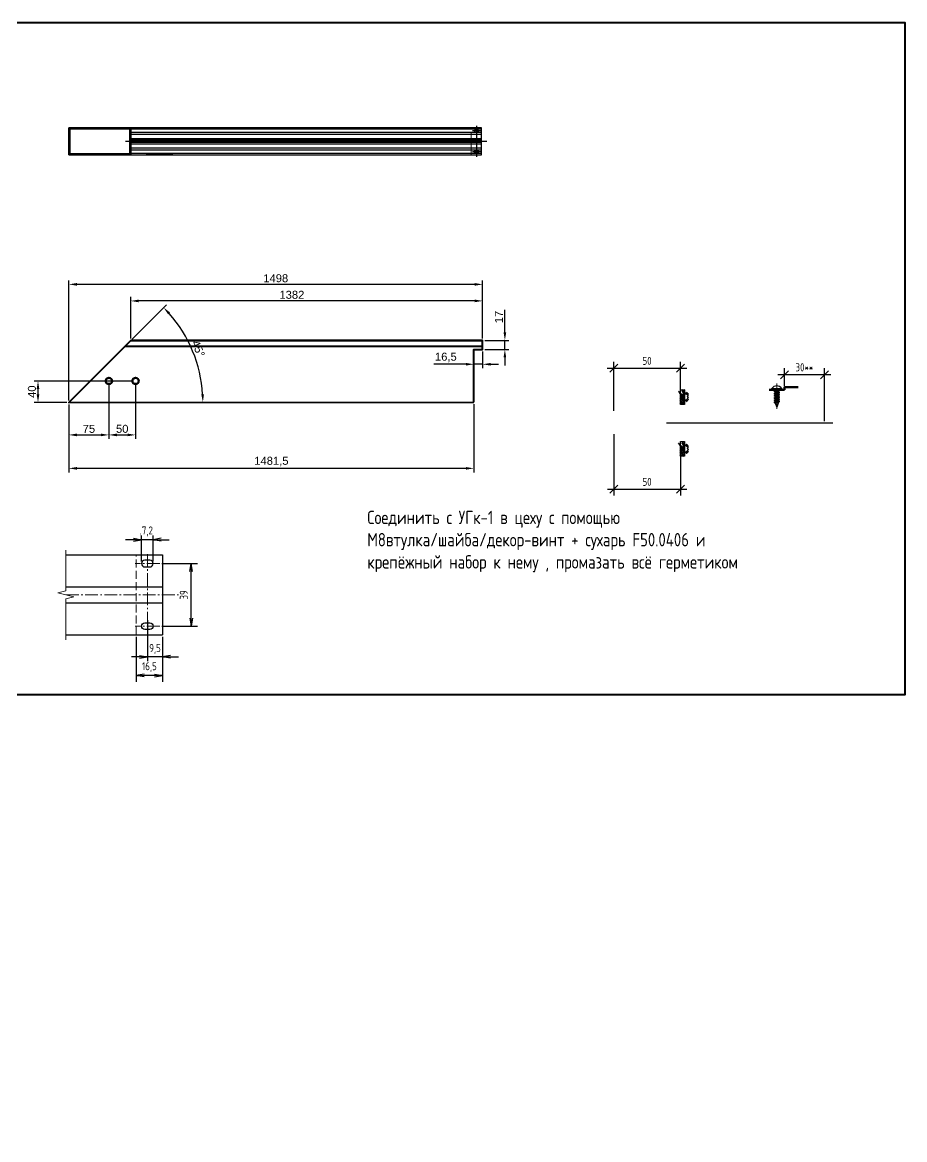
# Model space of a CAD drawing. Header units: millimetres. Extents: x 81 to 148571, y -49 to 131555.
# Drawn here: x 36018 to 37673, y 31355 to 33448 of the extents above; entities that cross this region are included whole.
import ezdxf

# ---------------------------------------------------------------- set-up
doc = ezdxf.new("R2010")
doc.units = ezdxf.units.MM
for name, pattern in [('CENTER', [50.8, 31.75, -6.35, 6.35, -6.35]), ('GOST2.303 4', [7, 5, -2, 0]), ('GOST2.303 6', [12, 8, -1.5, 1, -1.5])]:
    doc.linetypes.add(name, pattern=pattern)
for name, color, linetype, lineweight in [('F50 (Ригель)', 4, 'Continuous', 30), ('Оси', 1, 'GOST2.303 6', 18), ('Размеры', 7, 'Continuous', 25), ('Тонкая', 7, 'Continuous', 0), ('Уплотнитель', 3, 'Continuous', 25)]:
    doc.layers.add(name, color=color, linetype=linetype, lineweight=lineweight)
doc.layers.add('printme', color=5, linetype='Continuous', lineweight=40, plot=False)
doc.layers.add('РАЗМЕРЫ-ВЫНОСКИ', color=4, linetype='Continuous')
doc.styles.add('GOST 2.304', font='CS_Gost2304.shx')
doc.styles.get("Standard").update_dxf_attribs({"font": 'arial.ttf'})
doc.styles.add('ГОСТ 2.304', font='CS_Gost2304.shx')
doc.dimstyles.new('ISO-25', dxfattribs={"dimtxt": 2.5, "dimasz": 2.5, "dimexe": 1.25, "dimexo": 0.625, "dimtad": 1, "dimtxsty": 'Standard', "dimcen": 2.5, "dimadec": 0, "dimazin": 0, "dimtfac": 1, "dimtmove": 0, "dimatfit": 3, "dimfxl": 1, "dimarcsym": 0})
doc.dimstyles.new('СПДС', dxfattribs={"dimscale": 100, "dimtxt": 2.5, "dimasz": 2.5, "dimexe": 2, "dimexo": 0.625, "dimgap": 1, "dimtad": 1, "dimdec": 0, "dimtxsty": 'ГОСТ 2.304', "dimblk": 'OBLIQUE', "dimblk1": 'OBLIQUE', "dimblk2": 'OBLIQUE', "dimcen": 2.5, "dimdle": 2, "dimadec": 0, "dimazin": 2, "dimtfac": 0.75, "dimtdec": 4, "dimtmove": 1, "dimatfit": 3, "dimfxl": 1, "dimtfill": 1, "dimtolj": 1, "dimarcsym": 1})

# ---------------------------------------------------------------- blocks, each defined once
blk = doc.blocks.new('_Oblique')
at = {"color": 0, "linetype": 'ByBlock', "lineweight": -2}
blk.add_line((-0.5, -0.5), (0.5, 0.5), dxfattribs=at)
blk = doc.blocks.new('*D134')
at = {"color": 0, "lineweight": -2, "ltscale": 40, "transparency": 16777216}
for p, q in [((37127.3, 32676.7), (37127.3, 32561.4)), ((37252.3, 32635.9), (37252.3, 32561.4)), ((37115.3, 32573.4), (37264.3, 32573.4))]:
    blk.add_line(p, q, dxfattribs=at)
at = {"layer": 'Defpoints', "color": 0, "ltscale": 40}
for p in [(37127.3, 32680.4), (37252.3, 32639.7), (37252.3, 32573.4)]:
    blk.add_point(p, dxfattribs=at)
at = {"color": 0, "lineweight": -2, "ltscale": 40, "transparency": 16777216, "xscale": 15, "yscale": 15, "zscale": 15, "rotation": 180}
blk.add_blockref('_Oblique', (37127.3, 32573.4), dxfattribs=at)
at = {"color": 0, "lineweight": -2, "ltscale": 40, "transparency": 16777216, "xscale": 15, "yscale": 15, "zscale": 15}
blk.add_blockref('_Oblique', (37252.3, 32573.4), dxfattribs=at)
at = {"color": 0, "ltscale": 40, "transparency": 16777216, "insert": (37189.8, 32587.2), "char_height": 15, "attachment_point": 5, "style": 'ГОСТ 2.304', "bg_fill": 3, "box_fill_scale": 1.1, "bg_fill_color": 256, "bg_fill_true_color": 13158600, "bg_fill_transparency": 0}
blk.add_mtext('\\A1;50', dxfattribs=at)
blk = doc.blocks.new('*U54')
at = {"layer": 'Уплотнитель'}
h = blk.add_hatch(dxfattribs=at)
h.set_pattern_fill('ANSI37', color=256, scale=0.3)
h.set_pattern_definition([(45, (8005.3251, 5308.8052), (-0.67351921, 0.67351921), []), (135, (8005.3251, 5308.8052), (-0.67351921, -0.67351921), [])])
h.paths.add_polyline_path([(3.2, -3.47, 0.224221), (3.05, -3.16), (1.75, -1.83, 0.633692), (1.5, -1.95), (1.5, -2.25, -0.414214), (1.35, -2.4), (0.1, -2.4, -0.788084), (-0.08, -1.64, 0.281861), (0, -1.51), (0, 0), (-1.75, 0, 0.414214), (-2, -0.25), (-2, -1.18), (-1.1, -3.3, -0.761638), (-1.56, -3.66, -0.111738), (-3.65, -1.25, 1.038778), (-4.44, -1.76, 0.038349), (-3.92, -2.53, -0.12084), (-2.49, -5.23, -0.266455), (-2.63, -5.55), (-3.37, -6.05, 0.527864), (-3.37, -6.55), (-2.63, -7.05, -0.527864), (-2.63, -7.55), (-3.37, -8.05, 0.537008), (-3.36, -8.55), (-2.64, -9.02, -0.44915), (-2.57, -9.46), (-3.43, -10.51, 0.633764), (-3.2, -11), (0, -11), (0, -9.49, 0.281861), (-0.08, -9.36, -0.788084), (0.1, -8.6), (1.35, -8.6, -0.414214), (1.5, -8.75), (1.5, -9.05, 0.633692), (1.75, -9.17), (3.05, -7.84, 0.224221), (3.2, -7.53)])
h.paths.add_polyline_path([(0, -4.7, -0.414214), (1, -3.7), (1.7, -3.7, -0.414214), (2.2, -4.2), (2.2, -6.8, -0.414214), (1.7, -7.3), (0.5, -7.3, -0.414214), (0, -6.8)], flags=16)
at = {"layer": 'Defpoints', "color": 252}
blk.add_lwpolyline([(0, -11), (-3, -11), (-3, 0), (0, 0), (0, -11)], dxfattribs=at)
blk = doc.blocks.new('_Open')
at = {"color": 0, "linetype": 'ByBlock', "lineweight": -2}
for p, q in [((-1, 0.17), (0, 0)), ((-1, -0.17), (0, 0)), ((0, 0), (-1, 0))]:
    blk.add_line(p, q, dxfattribs=at)
blk = doc.blocks.new('*D135')
at = {"color": 0, "lineweight": -2, "ltscale": 40, "transparency": 16777216}
for p, q in [((37127.25, 32720.34), (37127.25, 32812.1)), ((37252.25, 32736.11), (37252.25, 32812.1)), ((37115.25, 32800.1), (37264.25, 32800.1))]:
    blk.add_line(p, q, dxfattribs=at)
at = {"layer": 'Defpoints', "color": 0, "ltscale": 40}
for p in [(37252.25, 32800.1), (37252.25, 32732.36), (37127.25, 32716.59)]:
    blk.add_point(p, dxfattribs=at)
at = {"layer": 'Defpoints', "color": 0, "ltscale": 2}
for p in [(94.76, -9.5), (104.26, -20)]:
    blk.add_point(p, dxfattribs=at)
at = {"layer": 'Размеры', "color": 0, "lineweight": -2, "ltscale": 2, "transparency": 16777216}
for p, q in [((94.76, -10.75), (94.76, -37.79)), ((104.26, -21.25), (104.26, -37.79)), ((89.76, -33.79), (84.76, -33.79)), ((109.26, -33.79), (114.26, -33.79))]:
    blk.add_line(p, q, dxfattribs=at)
at = {"color": 0, "lineweight": -2, "ltscale": 40, "transparency": 16777216, "xscale": 15, "yscale": 15, "zscale": 15, "rotation": 180}
blk.add_blockref('_Oblique', (37127.25, 32800.1), dxfattribs=at)
at = {"color": 0, "lineweight": -2, "ltscale": 40, "transparency": 16777216, "xscale": 15, "yscale": 15, "zscale": 15}
blk.add_blockref('_Oblique', (37252.25, 32800.1), dxfattribs=at)
at = {"color": 0, "ltscale": 40, "transparency": 16777216, "insert": (37189.75, 32813.91), "char_height": 15, "attachment_point": 5, "style": 'ГОСТ 2.304', "bg_fill": 3, "box_fill_scale": 1.1, "bg_fill_color": 256, "bg_fill_true_color": 13158600, "bg_fill_transparency": 0}
blk.add_mtext('\\A1;50', dxfattribs=at)
at = {"layer": 'Размеры', "color": 0, "ltscale": 2, "transparency": 16777216, "insert": (99.51, -28.79), "char_height": 5, "attachment_point": 5, "style": 'GOST 2.304', "bg_fill": 3, "box_fill_scale": 1.1, "bg_fill_color": 256, "bg_fill_true_color": 13158600, "bg_fill_transparency": 0}
blk.add_mtext('\\A1;9,5', dxfattribs=at)
at = {"layer": 'Defpoints', "color": 0, "ltscale": 2}
blk.add_point((94.76, -33.79), dxfattribs=at)
at = {"layer": 'Размеры', "color": 0, "lineweight": -2, "ltscale": 2, "transparency": 16777216}
blk.add_line((104.26, -33.79), (94.76, -33.79), dxfattribs=at)
at = {"layer": 'Размеры', "color": 0, "lineweight": -2, "ltscale": 2, "transparency": 16777216, "xscale": 5, "yscale": 5, "zscale": 5}
blk.add_blockref('_Open', (94.76, -33.79), dxfattribs=at)
at = {"layer": 'Размеры', "color": 0, "lineweight": -2, "ltscale": 2, "transparency": 16777216, "xscale": 5, "yscale": 5, "zscale": 5, "rotation": 180}
blk.add_blockref('_Open', (104.26, -33.79), dxfattribs=at)
blk = doc.blocks.new('*U119')
blk.add_lwpolyline([(0, 122.47), (0, -2.53)])
blk = doc.blocks.new('3.9x13 DIN 7981', base_point=(538.74, 545.41))
for p, q in [((538.74, 549.16), (537.81, 549.16)), ((537.81, 541.66), (537.81, 549.16)), ((538.74, 541.66), (538.74, 549.16)), ((538.74, 546.71), (539.05, 546.71)), ((538.74, 544.11), (538.74, 546.71)), ((539.8, 546.71), (540.43, 546.71)), ((541.18, 546.71), (541.8, 546.71)), ((542.55, 546.71), (543.18, 546.71)), ((543.93, 546.71), (544.55, 546.71)), ((545.31, 546.71), (545.93, 546.71)), ((546.68, 546.71), (547.31, 546.71)), ((548.06, 546.71), (551.74, 545.41)), ((548.74, 544.11), (551.74, 545.41)), ((538.74, 541.66), (537.81, 541.66)), ((538.74, 544.11), (539.74, 544.11)), ((540.49, 544.11), (541.12, 544.11)), ((541.87, 544.11), (542.49, 544.11)), ((543.24, 544.11), (543.87, 544.11)), ((544.62, 544.11), (545.24, 544.11)), ((545.99, 544.11), (546.62, 544.11)), ((547.37, 544.11), (547.99, 544.11))]:
    blk.add_line(p, q)
for points in [[(539.43, 547.36), (540.12, 543.46), (539.74, 544.11), (539.05, 546.71), (539.43, 547.36), (539.8, 546.71), (540.49, 544.11), (540.12, 543.46)], [(540.8, 547.36), (541.49, 543.46), (541.12, 544.11), (540.43, 546.71), (540.8, 547.36), (541.18, 546.71), (541.87, 544.11), (541.49, 543.46)], [(542.18, 547.36), (542.87, 543.46), (542.49, 544.11), (541.8, 546.71), (542.18, 547.36), (542.55, 546.71), (543.24, 544.11), (542.87, 543.46)], [(543.55, 547.36), (544.24, 543.46), (543.87, 544.11), (543.18, 546.71), (543.55, 547.36), (543.93, 546.71), (544.62, 544.11), (544.24, 543.46)], [(544.93, 547.36), (545.62, 543.46), (545.24, 544.11), (544.55, 546.71), (544.93, 547.36), (545.31, 546.71), (545.99, 544.11), (545.62, 543.46)], [(546.31, 547.36), (546.99, 543.46), (546.62, 544.11), (545.93, 546.71), (546.31, 547.36), (546.68, 546.71), (547.37, 544.11), (546.99, 543.46)], [(547.68, 547.36), (548.37, 543.46), (547.99, 544.11), (547.31, 546.71), (547.68, 547.36), (548.06, 546.71), (548.74, 544.11), (548.37, 543.46)]]:
    blk.add_lwpolyline(points)
blk.add_arc((540.64, 545.41), 4.7, 127.07378, 232.92615)
blk = doc.blocks.new('*U61')
at = {"color": 1, "linetype": 'CENTER', "lineweight": 18, "ltscale": 0.2}
blk.add_lwpolyline([(0, 4.67), (0, -15.59)], dxfattribs=at)
at = {"rotation": 270}
blk.add_blockref('3.9x13 DIN 7981', (0, 0), dxfattribs=at)
blk = doc.blocks.new('*D136')
at = {"color": 0, "lineweight": -2, "ltscale": 2.5, "transparency": 16777216}
for p, q in [((37447.25, 32766.06), (37447.25, 32799.97)), ((37522.25, 32700.63), (37522.25, 32799.97)), ((37534.25, 32787.97), (37435.25, 32787.97))]:
    blk.add_line(p, q, dxfattribs=at)
at = {"layer": 'Defpoints', "color": 0, "ltscale": 2.5}
for p in [(37447.25, 32787.97), (37447.25, 32762.31), (37522.25, 32696.88)]:
    blk.add_point(p, dxfattribs=at)
at = {"layer": 'Defpoints', "color": 0, "ltscale": 5}
for p in [(91.16, 24.5), (98.36, 24.5)]:
    blk.add_point(p, dxfattribs=at)
at = {"layer": 'Размеры', "color": 0, "lineweight": -2, "ltscale": 5, "transparency": 16777216}
for p, q in [((91.16, 25.75), (91.16, 43.46)), ((98.36, 25.75), (98.36, 43.46)), ((86.16, 39.46), (81.16, 39.46)), ((103.36, 39.46), (108.36, 39.46))]:
    blk.add_line(p, q, dxfattribs=at)
at = {"color": 0, "lineweight": -2, "ltscale": 2.5, "transparency": 16777216, "xscale": 15, "yscale": 15, "zscale": 15, "rotation": 180}
blk.add_blockref('_Oblique', (37447.25, 32787.97), dxfattribs=at)
at = {"color": 0, "lineweight": -2, "ltscale": 2.5, "transparency": 16777216, "xscale": 15, "yscale": 15, "zscale": 15}
blk.add_blockref('_Oblique', (37522.25, 32787.97), dxfattribs=at)
at = {"color": 0, "ltscale": 2.5, "transparency": 16777216, "insert": (37484.75, 32801.78), "char_height": 15, "attachment_point": 5, "style": 'ГОСТ 2.304', "bg_fill": 3, "box_fill_scale": 1.1, "bg_fill_color": 256, "bg_fill_true_color": 13158600, "bg_fill_transparency": 0}
blk.add_mtext('\\A1;30**', dxfattribs=at)
at = {"layer": 'Размеры', "color": 0, "ltscale": 5, "transparency": 16777216, "insert": (94.76, 44.65), "char_height": 5, "attachment_point": 5, "style": 'ГОСТ 2.304', "bg_fill": 3, "box_fill_scale": 1.1, "bg_fill_color": 256, "bg_fill_true_color": 13158600, "bg_fill_transparency": 0}
blk.add_mtext('\\A1;7,2', dxfattribs=at)
at = {"layer": 'Defpoints', "color": 0, "ltscale": 5}
blk.add_point((91.16, 39.46), dxfattribs=at)
at = {"layer": 'Размеры', "color": 0, "lineweight": -2, "ltscale": 5, "transparency": 16777216}
blk.add_line((98.36, 39.46), (91.16, 39.46), dxfattribs=at)
at = {"layer": 'Размеры', "color": 0, "lineweight": -2, "ltscale": 5, "transparency": 16777216, "xscale": 5, "yscale": 5, "zscale": 5}
blk.add_blockref('_Open', (91.16, 39.46), dxfattribs=at)
at = {"layer": 'Размеры', "color": 0, "lineweight": -2, "ltscale": 5, "transparency": 16777216, "xscale": 5, "yscale": 5, "zscale": 5, "rotation": 180}
blk.add_blockref('_Open', (98.36, 39.46), dxfattribs=at)
blk = doc.blocks.new('*D137')
at = {"color": 0, "lineweight": -2, "ltscale": 2.5, "transparency": 16777216}
for p, q in [((36105.74, 32732.4), (36105.75, 32604.96)), ((36865.03, 32732.43), (36865.04, 32604.99)), ((36850.04, 32612.49), (36120.75, 32612.46))]:
    blk.add_line(p, q, dxfattribs=at)
at = {"color": 0, "ltscale": 2.5, "transparency": 16777216}
for points in [[(36120.75, 32614.96), (36120.75, 32609.96), (36105.75, 32612.46)], [(36850.04, 32614.99), (36850.04, 32609.99), (36865.04, 32612.49)]]:
    blk.add_solid(points, dxfattribs=at)
at = {"layer": 'Defpoints', "color": 0, "ltscale": 2.5}
for p in [(36105.74, 32736.15), (36865.03, 32736.18), (36105.75, 32612.46)]:
    blk.add_point(p, dxfattribs=at)
at = {"layer": 'Defpoints', "color": 0, "ltscale": 2}
for p in [(87.76, -20), (104.26, -20)]:
    blk.add_point(p, dxfattribs=at)
at = {"layer": 'Размеры', "color": 0, "lineweight": -2, "ltscale": 2, "transparency": 16777216}
for p, q in [((87.76, -21.25), (87.76, -49.32)), ((104.26, -21.25), (104.26, -49.32)), ((99.26, -45.32), (92.76, -45.32))]:
    blk.add_line(p, q, dxfattribs=at)
at = {"color": 0, "ltscale": 2.5, "transparency": 16777216, "insert": (36485.39, 32625.24), "char_height": 15, "attachment_point": 5, "rotation": 0.00275}
blk.add_mtext('1481,5', dxfattribs=at)
at = {"layer": 'Размеры', "color": 0, "ltscale": 2, "transparency": 16777216, "insert": (96.01, -40.17), "char_height": 5, "attachment_point": 5, "style": 'GOST 2.304', "bg_fill": 3, "box_fill_scale": 1.1, "bg_fill_color": 256, "bg_fill_true_color": 13158600, "bg_fill_transparency": 0}
blk.add_mtext('\\A1;16,5', dxfattribs=at)
at = {"layer": 'Defpoints', "color": 0, "ltscale": 2}
blk.add_point((87.76, -45.32), dxfattribs=at)
at = {"layer": 'Размеры', "color": 0, "lineweight": -2, "ltscale": 2, "transparency": 16777216, "xscale": 5, "yscale": 5, "zscale": 5, "rotation": 180}
blk.add_blockref('_Open', (87.76, -45.32), dxfattribs=at)
at = {"layer": 'Размеры', "color": 0, "lineweight": -2, "ltscale": 2, "transparency": 16777216, "xscale": 5, "yscale": 5, "zscale": 5}
blk.add_blockref('_Open', (104.26, -45.32), dxfattribs=at)
blk = doc.blocks.new('*D138')
at = {"color": 0, "lineweight": -2, "ltscale": 2.5, "transparency": 16777216}
for p, q in [((36221.74, 32855.9), (36221.74, 32933.67)), ((36881.53, 32855.93), (36881.53, 32933.71)), ((36866.53, 32926.21), (36236.74, 32926.17))]:
    blk.add_line(p, q, dxfattribs=at)
at = {"color": 0, "ltscale": 2.5, "transparency": 16777216}
for points in [[(36236.74, 32928.67), (36236.74, 32923.67), (36221.74, 32926.17)], [(36866.53, 32928.71), (36866.53, 32923.71), (36881.53, 32926.21)]]:
    blk.add_solid(points, dxfattribs=at)
at = {"layer": 'Defpoints', "color": 0, "ltscale": 2.5}
for p in [(36221.74, 32926.17), (36221.74, 32852.15), (36881.53, 32852.18)]:
    blk.add_point(p, dxfattribs=at)
at = {"layer": 'Defpoints', "color": 0, "ltscale": 2}
for p in [(102.49, 24.5), (122.14, 24.5), (102.49, -14.5)]:
    blk.add_point(p, dxfattribs=at)
at = {"layer": 'Размеры', "color": 0, "lineweight": -2, "ltscale": 2, "transparency": 16777216}
for p, q in [((103.74, 24.5), (126.14, 24.5)), ((122.14, -9.5), (122.14, 19.5)), ((103.74, -14.5), (126.14, -14.5))]:
    blk.add_line(p, q, dxfattribs=at)
at = {"layer": 'Размеры', "color": 0, "lineweight": -2, "ltscale": 2, "transparency": 16777216, "xscale": 5, "yscale": 5, "zscale": 5}
for p, rotation in [((122.14, 24.5), 90), ((122.14, -14.5), 270)]:
    blk.add_blockref('_Open', p, dxfattribs=dict(at, rotation=rotation))
at = {"color": 0, "ltscale": 2.5, "transparency": 16777216, "insert": (36523.81, 32937.6), "char_height": 15, "attachment_point": 5, "rotation": 0.00317}
blk.add_mtext('1382', dxfattribs=at)
at = {"layer": 'Размеры', "color": 0, "ltscale": 2, "transparency": 16777216, "insert": (117.49, 5), "char_height": 5, "attachment_point": 5, "rotation": 90, "style": 'GOST 2.304', "bg_fill": 3, "box_fill_scale": 1.1, "bg_fill_color": 256, "bg_fill_true_color": 13158600, "bg_fill_transparency": 0}
blk.add_mtext('\\A1;39', dxfattribs=at)
blk = doc.blocks.new('*D139')
at = {"color": 0, "lineweight": -2, "ltscale": 2.5, "transparency": 16777216}
for p, q in [((36105.7, 32739.9), (36105.7, 32964.7)), ((36866.5, 32957.2), (36120.7, 32957.2)), ((36881.5, 32855.9), (36881.5, 32964.7))]:
    blk.add_line(p, q, dxfattribs=at)
at = {"color": 0, "ltscale": 2.5, "transparency": 16777216}
for points in [[(36120.7, 32959.7), (36120.7, 32954.7), (36105.7, 32957.2)], [(36866.5, 32959.7), (36866.5, 32954.7), (36881.5, 32957.2)]]:
    blk.add_solid(points, dxfattribs=at)
at = {"layer": 'Defpoints', "color": 0, "ltscale": 2.5}
for p in [(36105.7, 32957.2), (36881.5, 32852.2), (36105.7, 32736.1)]:
    blk.add_point(p, dxfattribs=at)
at = {"color": 0, "ltscale": 2.5, "transparency": 16777216, "insert": (36493.6, 32968.6), "char_height": 15, "attachment_point": 5}
blk.add_mtext('1498', dxfattribs=at)
blk = doc.blocks.new('*D140')
at = {"color": 0, "lineweight": -2, "ltscale": 2.5, "transparency": 16777216}
for p, q in [((36227, 32776.1), (36040.3, 32776.1)), ((36047.8, 32751.1), (36047.8, 32761.1)), ((36102, 32736.1), (36040.3, 32736.1))]:
    blk.add_line(p, q, dxfattribs=at)
at = {"color": 0, "ltscale": 2.5, "transparency": 16777216}
for points in [[(36045.3, 32761.1), (36050.3, 32761.1), (36047.8, 32776.1)], [(36045.3, 32751.1), (36050.3, 32751.1), (36047.8, 32736.1)]]:
    blk.add_solid(points, dxfattribs=at)
at = {"layer": 'Defpoints', "color": 0, "ltscale": 2.5}
for p in [(36047.8, 32776.1), (36230.7, 32776.1), (36105.7, 32736.1)]:
    blk.add_point(p, dxfattribs=at)
at = {"color": 0, "ltscale": 2.5, "transparency": 16777216, "insert": (36036.4, 32756.1), "char_height": 15, "attachment_point": 5, "rotation": 90}
blk.add_mtext('40', dxfattribs=at)
blk = doc.blocks.new('*D141')
at = {"color": 0, "lineweight": -2, "ltscale": 2.5, "transparency": 16777216}
for p, q in [((36180.7, 32772.4), (36180.7, 32667.6)), ((36105.7, 32732.4), (36105.7, 32667.6)), ((36120.7, 32675.1), (36165.7, 32675.1))]:
    blk.add_line(p, q, dxfattribs=at)
at = {"color": 0, "ltscale": 2.5, "transparency": 16777216}
for points in [[(36120.7, 32677.6), (36120.7, 32672.6), (36105.7, 32675.1)], [(36165.7, 32677.6), (36165.7, 32672.6), (36180.7, 32675.1)]]:
    blk.add_solid(points, dxfattribs=at)
at = {"layer": 'Defpoints', "color": 0, "ltscale": 2.5}
for p in [(36180.7, 32776.1), (36105.7, 32736.1), (36180.7, 32675.1)]:
    blk.add_point(p, dxfattribs=at)
at = {"color": 0, "ltscale": 2.5, "transparency": 16777216, "insert": (36143.2, 32686.4), "char_height": 15, "attachment_point": 5}
blk.add_mtext('75', dxfattribs=at)
blk = doc.blocks.new('*D142')
at = {"color": 0, "lineweight": -2, "ltscale": 2.5, "transparency": 16777216}
for p, q in [((36180.7, 32772.4), (36180.7, 32667.6)), ((36230.7, 32772.4), (36230.7, 32667.6)), ((36195.7, 32675.1), (36215.7, 32675.1))]:
    blk.add_line(p, q, dxfattribs=at)
at = {"color": 0, "ltscale": 2.5, "transparency": 16777216}
for points in [[(36195.7, 32677.6), (36195.7, 32672.6), (36180.7, 32675.1)], [(36215.7, 32677.6), (36215.7, 32672.6), (36230.7, 32675.1)]]:
    blk.add_solid(points, dxfattribs=at)
at = {"layer": 'Defpoints', "color": 0, "ltscale": 2.5}
for p in [(36180.7, 32776.1), (36230.7, 32776.1), (36230.7, 32675.1)]:
    blk.add_point(p, dxfattribs=at)
at = {"color": 0, "ltscale": 2.5, "transparency": 16777216, "insert": (36205.7, 32686.5), "char_height": 15, "attachment_point": 5}
blk.add_mtext('50', dxfattribs=at)
blk = doc.blocks.new('*D143')
at = {"color": 0, "lineweight": -2, "ltscale": 2.5, "transparency": 16777216}
for p, q in [((36865, 32831.4), (36865, 32800)), ((36881.5, 32831.4), (36881.5, 32800)), ((36850, 32807.5), (36789.9, 32807.5)), ((36881.5, 32807.5), (36865, 32807.5)), ((36896.5, 32807.5), (36911.5, 32807.5))]:
    blk.add_line(p, q, dxfattribs=at)
at = {"color": 0, "ltscale": 2.5, "transparency": 16777216}
for points in [[(36850, 32810), (36850, 32805), (36865, 32807.5)], [(36896.5, 32810), (36896.5, 32805), (36881.5, 32807.5)]]:
    blk.add_solid(points, dxfattribs=at)
at = {"layer": 'Defpoints', "color": 0, "ltscale": 2.5}
for p in [(36865, 32835.2), (36881.5, 32835.2), (36865, 32807.5)]:
    blk.add_point(p, dxfattribs=at)
at = {"color": 0, "ltscale": 2.5, "transparency": 16777216, "insert": (36812.5, 32820.3), "char_height": 15, "attachment_point": 5}
blk.add_mtext('16,5', dxfattribs=at)
blk = doc.blocks.new('*D144')
at = {"color": 0, "lineweight": -2, "ltscale": 2.5, "transparency": 16777216}
for p, q in [((36923.2, 32867.2), (36923.2, 32909.8)), ((36885.3, 32852.2), (36930.7, 32852.2)), ((36923.2, 32835.2), (36923.2, 32852.2)), ((36885.3, 32835.2), (36930.7, 32835.2)), ((36923.2, 32820.2), (36923.2, 32805.2))]:
    blk.add_line(p, q, dxfattribs=at)
at = {"color": 0, "ltscale": 2.5, "transparency": 16777216}
for points in [[(36920.7, 32867.2), (36925.7, 32867.2), (36923.2, 32852.2)], [(36920.7, 32820.2), (36925.7, 32820.2), (36923.2, 32835.2)]]:
    blk.add_solid(points, dxfattribs=at)
at = {"layer": 'Defpoints', "color": 0, "ltscale": 2.5}
for p in [(36881.5, 32852.2), (36923.2, 32852.2), (36881.5, 32835.2)]:
    blk.add_point(p, dxfattribs=at)
at = {"color": 0, "ltscale": 2.5, "transparency": 16777216, "insert": (36911.9, 32896), "char_height": 15, "attachment_point": 5, "rotation": 90}
blk.add_mtext('17', dxfattribs=at)
blk = doc.blocks.new('*D145')
at = {"color": 0, "lineweight": -2, "ltscale": 2.5, "transparency": 16777216}
blk.add_line((36224.4, 32854.8), (36288.6, 32919.1), dxfattribs=at)
blk.add_arc((36105.7, 32736.1), 251.2, 3.4251, 41.5777, dxfattribs=at)
at = {"color": 0, "ltscale": 2.5, "transparency": 16777216}
for points in [[(36291.8, 32901.1), (36295.4, 32904.5), (36283.3, 32913.7)], [(36359, 32751.2), (36354, 32751.1), (36356.9, 32736.2)]]:
    blk.add_solid(points, dxfattribs=at)
at = {"layer": 'Defpoints', "color": 0, "ltscale": 2.5}
for p in [(36221.7, 32852.1, 40912), (36348.3, 32801.2), (36105.7, 32736.1, 40912), (36105.7, 32736.1, 40912), (36865, 32736.2, 40912)]:
    blk.add_point(p, dxfattribs=at)
at = {"color": 0, "ltscale": 2.5, "transparency": 16777216, "insert": (36348.3, 32836.6), "char_height": 15, "attachment_point": 5, "rotation": 292.5014}
blk.add_mtext('45°', dxfattribs=at)
blk = doc.blocks.new('уз 12зерк')
at = {"layer": 'F50 (Ригель)', "lineweight": 25, "ltscale": 2.5}
for p, q in [((43.88, 30), (104.26, 30)), ((104.26, 30), (104.26, -20)), ((43.88, 10), (104.26, 10)), ((43.88, 0), (104.26, 0)), ((43.88, -20), (104.26, -20))]:
    blk.add_line(p, q, dxfattribs=at)
at = {"layer": 'F50 (Ригель)', "linetype": 'GOST2.303 4', "lineweight": 18}
blk.add_line((87.76, -20), (87.76, 30), dxfattribs=at)
at = {"layer": 'Оси'}
for p, q in [((94.76, 30.48), (94.76, -20.48)), ((43.88, 5), (114.26, 5))]:
    blk.add_line(p, q, dxfattribs=at)
at = {"layer": 'Тонкая', "linetype": 'Continuous'}
blk.add_lwpolyline([(43.88, 33), (43.88, 7.5), (38.88, 6.25), (48.88, 3.75), (43.88, 2.5), (43.88, -23)], dxfattribs=at)
at = {"layer": 'Размеры', "ltscale": 2}
dim = blk.add_linear_dim(base=(94.76, -33.79), p1=(104.26, -20), p2=(94.76, -9.5), angle=180, dimstyle='СПДС', override={"dimscale": 2, "dimdec": 1, "dimtxsty": 'GOST 2.304', "dimblk1": 'Open', "dimblk2": 'Open', "dimsah": 1}, dxfattribs=at)
dim.commit()
dim.dimension.update_dxf_attribs({"geometry": '*D135', "text_midpoint": (99.51, -33.79), "dimtype": 128})
at = {"layer": 'Размеры', "ltscale": 5}
dim = blk.add_linear_dim(base=(91.16, 39.46), p1=(98.36, 24.5), p2=(91.16, 24.5), angle=180, dimstyle='СПДС', override={"dimscale": 2, "dimdec": 1, "dimblk1": 'Open', "dimblk2": 'Open', "dimsah": 1}, dxfattribs=at)
dim.commit()
dim.dimension.update_dxf_attribs({"geometry": '*D136', "text_midpoint": (94.76, 39.46), "dimtype": 128})
at = {"layer": 'Размеры', "ltscale": 2}
dim = blk.add_linear_dim(base=(87.76, -45.32), p1=(104.26, -20), p2=(87.76, -20), angle=180, dimstyle='СПДС', override={"dimscale": 2, "dimdec": 1, "dimtxsty": 'GOST 2.304', "dimblk1": 'Open', "dimblk2": 'Open', "dimsah": 1}, dxfattribs=at)
dim.commit()
dim.dimension.update_dxf_attribs({"geometry": '*D137', "text_midpoint": (96.01, -45.32), "dimtype": 128})
at = {"layer": 'F50 (Ригель)', "lineweight": 25, "ltscale": 2.5}
for points in [[(96.36, 22.4, 0.953514), (96.36, 26.6), (93.16, 26.6, 0.953514), (93.16, 22.4)], [(96.36, -12.4, -0.953514), (96.36, -16.6), (93.16, -16.6, -0.953514), (93.16, -12.4)]]:
    blk.add_lwpolyline(points, format="xyb", close=True, dxfattribs=at)
at = {"layer": 'Оси'}
for points in [[(102.49, 24.5), (87.03, 24.5)], [(102.49, -14.5), (87.03, -14.5)]]:
    blk.add_lwpolyline(points, dxfattribs=at)
at = {"layer": 'Размеры', "ltscale": 2}
dim = blk.add_linear_dim(base=(122.14, 24.5), p1=(102.49, -14.5), p2=(102.49, 24.5), angle=90, dimstyle='СПДС', override={"dimscale": 2, "dimtxsty": 'GOST 2.304', "dimblk1": 'Open', "dimblk2": 'Open', "dimsah": 1}, dxfattribs=at)
dim.commit()
dim.dimension.update_dxf_attribs({"geometry": '*D138', "text_midpoint": (117.49, 5)})

msp = doc.modelspace()

# ---------------------------------------------------------------- linework, layer by layer
at = {"ltscale": 2.5}
for p, q in [((36105.743, 33200.234, 40912), (36105.743, 33250.234, 40912)), ((36221.743, 33250.234, 40912), (36105.743, 33250.234, 40912)), ((36221.743, 33200.234, 40912), (36105.743, 33200.234, 40912)), ((36300.743, 33200.234, 40912), (36250.743, 33200.234, 40912))]:
    msp.add_line(p, q, dxfattribs=at)
at = {"color": 252, "lineweight": 25, "ltscale": 8}
for p, q in [((36847.259, 33247.734, 40912), (36221.743, 33247.734, 40912)), ((36879.533, 33247.734, 40912), (36626.1, 33247.734, 40912)), ((36845.208, 33241.734, 40912), (36221.743, 33241.734, 40912)), ((36844.717, 33237.934, 40912), (36221.743, 33237.934, 40912)), ((36844.681, 33227.234, 40912), (36221.743, 33227.234, 40912)), ((36879.533, 33227.234, 40912), (36624.1, 33227.234, 40912)), ((36879.533, 33241.734, 40912), (36626.1, 33241.734, 40912)), ((36879.533, 33237.934, 40912), (36626.1, 33237.934, 40912)), ((36844.681, 33223.234, 40912), (36221.743, 33223.234, 40912)), ((36844.717, 33212.534, 40912), (36221.743, 33212.534, 40912)), ((36845.208, 33208.734, 40912), (36221.743, 33208.734, 40912)), ((36879.533, 33212.534, 40912), (36626.1, 33212.534, 40912)), ((36879.533, 33208.734, 40912), (36626.1, 33208.734, 40912)), ((36879.533, 33223.234, 40912), (36628.1, 33223.234, 40912)), ((36847.259, 33202.734, 40912), (36221.743, 33202.734, 40912)), ((36879.533, 33202.734, 40912), (36626.1, 33202.734, 40912))]:
    msp.add_line(p, q, dxfattribs=at)
at = {"color": 252, "linetype": 'GOST2.303 4', "lineweight": 18, "ltscale": 8}
msp.add_line((36860.033, 33200.234, 40912), (36860.033, 33250.234, 40912), dxfattribs=at)
at = {"color": 3, "ltscale": 8}
for p, q in [((36870.033, 33254.523, 40912), (36870.033, 33195.945, 40912)), ((36211.743, 33225.234, 40912), (36844.681, 33225.234, 40912)), ((36626.1, 33225.234, 40912), (36889.533, 33225.234, 40912))]:
    msp.add_line(p, q, dxfattribs=at)
at = {"lineweight": 25, "ltscale": 8}
for p, q in [((36221.743, 33230.234, 40912), (36879.533, 33230.234, 40912)), ((36221.743, 33220.234, 40912), (36844.681, 33220.234, 40912)), ((36626.1, 33220.234, 40912), (36879.533, 33220.234, 40912))]:
    msp.add_line(p, q, dxfattribs=at)
at = {"color": 6, "lineweight": 40, "ltscale": 10}
for p, q in [((36221.743, 32852.146, 40912), (36881.533, 32852.183, 40912)), ((36210.743, 32841.146, 40912), (36881.533, 32841.183, 40912))]:
    msp.add_line(p, q, dxfattribs=at)
at = {"color": 1, "lineweight": 70, "ltscale": 4}
for p, q in [((37447.411, 32759.862), (37418.669, 32759.862)), ((37447.411, 32764.676), (37447.411, 32759.862)), ((37447.411, 32764.676), (37472.827, 32764.676))]:
    msp.add_line(p, q, dxfattribs=at)
at = {"ltscale": 2.5, "elevation": 40912}
for points in [[(36221.743, 33250.234), (36105.743, 33250.234), (36105.743, 33200.234), (36221.743, 33200.234)], [(36219.743, 33248.234), (36107.743, 33248.234), (36107.743, 33202.234), (36219.743, 33202.234)]]:
    msp.add_lwpolyline(points, close=True, dxfattribs=at)
at = {"lineweight": 25, "ltscale": 8, "elevation": 40912}
for points in [[(36848.662, 33250.234), (36221.743, 33250.234), (36221.743, 33200.234), (36848.662, 33200.234)], [(36626.1, 33200.234), (36879.533, 33200.234), (36879.533, 33250.234), (36626.1, 33250.234)]]:
    msp.add_lwpolyline(points, dxfattribs=at)
at = {"color": 252, "lineweight": 25, "ltscale": 8, "elevation": 40912}
for points in [[(36871.633, 33242.634, 0.9535141), (36871.633, 33246.834), (36868.433, 33246.834, 0.9535141), (36868.433, 33242.634)], [(36871.633, 33207.834, -0.9535141), (36871.633, 33203.634), (36868.433, 33203.634, -0.9535141), (36868.433, 33207.834)]]:
    msp.add_lwpolyline(points, format="xyb", close=True, dxfattribs=at)
at = {"color": 3, "ltscale": 8, "elevation": 40912}
for points in [[(36877.761, 33244.734), (36862.305, 33244.734)], [(36877.761, 33205.734), (36862.305, 33205.734)]]:
    msp.add_lwpolyline(points, dxfattribs=at)
at = {"color": 6, "lineweight": 40, "ltscale": 10, "elevation": 40912}
msp.add_lwpolyline([(36210.743, 32841.146), (36881.533, 32841.183)], dxfattribs=at)

# ---------------------------------------------------------------- block references
at = {"xscale": 2.5, "yscale": 2.5, "zscale": 2.5}
msp.add_blockref('*U61', (37433.04, 32759.862), dxfattribs=at)
at = {"ltscale": 2, "xscale": 2.5, "yscale": 2.5, "zscale": 2.5}
msp.add_blockref('*U54', (37259.754, 32759.862), dxfattribs=at)

# ---------------------------------------------------------------- dimensions: what is measured, and where the dimension line sits
at = {"ltscale": 40}
dim = msp.add_linear_dim(base=(37252.254, 32573.363), p1=(37127.254, 32680.443), p2=(37252.254, 32639.697), dimstyle='СПДС', override={"dimscale": 6, "dimlfac": 0.4}, dxfattribs=at)
dim.commit()
dim.dimension.update_dxf_attribs({"geometry": '*D134', "text_midpoint": (37189.754, 32587.173)})

# ---------------------------------------------------------------- next in the draw order: dimensions: what is measured, and where the dimension line sits
dim = msp.add_linear_dim(base=(37252.254, 32800.103), p1=(37127.254, 32716.592), p2=(37252.254, 32732.362), dimstyle='СПДС', override={"dimscale": 6, "dimlfac": 0.4}, dxfattribs=at)
dim.commit()
dim.dimension.update_dxf_attribs({"geometry": '*D135', "text_midpoint": (37189.754, 32813.913)})

# ---------------------------------------------------------------- next in the draw order: block references
at = {"ltscale": 4, "xscale": 2.5, "yscale": 2.5, "zscale": 2.5, "rotation": 269.9999999999999}
msp.add_blockref('*U119', (37232.254, 32697.362), dxfattribs=at)
at = {"ltscale": 2, "xscale": 2.5, "yscale": 2.5, "zscale": 2.5}
msp.add_blockref('*U54', (37259.754, 32662.75), dxfattribs=at)

# ---------------------------------------------------------------- next in the draw order: dimensions: what is measured, and where the dimension line sits
at = {"ltscale": 2.5}
dim = msp.add_linear_dim(base=(37447.254, 32787.968), p1=(37522.254, 32696.882), p2=(37447.254, 32762.313), text='30**', dimstyle='СПДС', override={"dimscale": 6, "dimlfac": 1}, dxfattribs=at)
dim.commit()
dim.dimension.update_dxf_attribs({"geometry": '*D136', "text_midpoint": (37484.754, 32801.779)})

# ---------------------------------------------------------------- next in the draw order: linework, layer by layer
at = {"ltscale": 2}
msp.add_line((36221.743, 32852.146, 40912), (36105.743, 32736.146, 40912), dxfattribs=at)
at = {"color": 6, "lineweight": 40, "ltscale": 10}
msp.add_line((36105.743, 32736.146, 40912), (36865.033, 32736.183, 40912), dxfattribs=at)
at = {"color": 6, "lineweight": 40, "ltscale": 10, "elevation": 40912}
msp.add_lwpolyline([(36865.033, 32736.183), (36865.033, 32835.183), (36881.533, 32835.183), (36881.533, 32852.183), (36221.743, 32852.146), (36105.743, 32736.146)], close=True, dxfattribs=at)
at = {"lineweight": 50, "ltscale": 20}
for centre in [(36180.743, 32776.146, 40912), (36230.743, 32776.146, 40912)]:
    msp.add_circle(centre, 6, dxfattribs=at)

# ---------------------------------------------------------------- next in the draw order: dimensions: what is measured, and where the dimension line sits
at = {"ltscale": 2.5}
dim = msp.add_aligned_dim(p1=(36865.033, 32736.183, 40912), p2=(36105.743, 32736.146, 40912), distance=123.691, text='1481,5', dimstyle='ISO-25', override={"dimscale": 6}, dxfattribs=at)
dim.commit()
dim.dimension.update_dxf_attribs({"geometry": '*D137', "text_midpoint": (36485.393, 32625.238, 40912)})

# ---------------------------------------------------------------- next in the draw order: dimensions: what is measured, and where the dimension line sits
dim = msp.add_linear_dim(base=(36221.739, 32926.174, 40912), p1=(36881.533, 32852.183, 40912), p2=(36221.743, 32852.146, 40912), angle=180.00317, text='1382', dimstyle='ISO-25', override={"dimscale": 6}, dxfattribs=at)
dim.commit()
dim.dimension.update_dxf_attribs({"geometry": '*D138', "text_midpoint": (36523.81, 32926.191, 40912), "dimtype": 161})

# ---------------------------------------------------------------- next in the draw order: linework, layer by layer
at = {"ltscale": 100}
msp.add_lwpolyline([(35890.813, 33448.186), (37672.813, 33448.186), (37672.813, 32188.186), (35890.813, 32188.186)], close=True, dxfattribs=at)
at = {"layer": 'printme'}
msp.add_lwpolyline([(35890.813, 33448.186), (37672.813, 33448.186), (37672.813, 32188.186), (35890.813, 32188.186)], close=True, dxfattribs=at)

# ---------------------------------------------------------------- next in the draw order: dimensions: what is measured, and where the dimension line sits
at = {"ltscale": 2.5}
dim = msp.add_linear_dim(base=(36105.743, 32957.199, 40912), p1=(36881.533, 32852.183, 40912), p2=(36105.743, 32736.146, 40912), angle=180, text='1498', dimstyle='ISO-25', override={"dimscale": 6}, dxfattribs=at)
dim.commit()
dim.dimension.update_dxf_attribs({"geometry": '*D139', "text_midpoint": (36493.638, 32968.608, 40912)})
dim = msp.add_angular_dim_2l(base=(36348.348, 32801.16), line1=((36221.743, 32852.146, 40912), (36105.743, 32736.146, 40912)), line2=((36105.743, 32736.146, 40912), (36865.033, 32736.183, 40912)), dimstyle='ISO-25', override={"dimscale": 6}, dxfattribs=at)
dim.commit()
dim.dimension.update_dxf_attribs({"geometry": '*D145', "text_midpoint": (36348.299, 32836.623)})
for base, p1, p2, angle, override, picture, middle in [((36923.169, 32852.183), (36881.533, 32835.183), (36881.533, 32852.183), 90, {"dimscale": 6}, '*D144', (36911.889, 32895.97)), ((36865.033, 32807.491), (36881.533, 32835.183), (36865.033, 32835.183), 180, {"dimscale": 6}, '*D143', (36812.451, 32820.256)), ((36047.772, 32776.146, 40912), (36105.743, 32736.146, 40912), (36230.743, 32776.146, 40912), 270, {"dimscale": 6}, '*D140', (36036.363, 32756.146, 40912)), ((36180.743, 32675.066, 40912), (36105.743, 32736.146, 40912), (36180.743, 32776.146, 40912), 180, {"dimscale": 6}, '*D141', (36143.243, 32686.444, 40912)), ((36230.743, 32675.066, 40912), (36180.743, 32776.146, 40912), (36230.743, 32776.146, 40912), 180, {"dimscale": 6, "dimtmove": 1}, '*D142', (36205.743, 32686.474, 40912))]:
    dim = msp.add_linear_dim(base=base, p1=p1, p2=p2, angle=angle, dimstyle='ISO-25', override=override, dxfattribs=at)
    dim.commit()
    dim.dimension.update_dxf_attribs({"geometry": picture, "text_midpoint": middle})

# ---------------------------------------------------------------- next in the draw order: block references
at = {"ltscale": 3, "xscale": 3, "yscale": 3, "zscale": 3}
msp.add_blockref('уз 12зерк', (35968.612, 32360.451), dxfattribs=at)

# ---------------------------------------------------------------- next in the draw order: texts
at = {"layer": 'РАЗМЕРЫ-ВЫНОСКИ', "ltscale": 5, "insert": (36665.303, 32532.99), "char_height": 25, "attachment_point": 1, "style": 'ГОСТ 2.304'}
msp.add_mtext_dynamic_manual_height_columns('Соединить с УГк-1 в цеху с помощью M8втулка/шайба/декор-винт + сухарь F50.0406 и крепёжный набор к нему , промазать всё герметиком', width=735.72796, gutter_width=125, heights=[0], dxfattribs=at)

doc.saveas('drawing.dxf')
